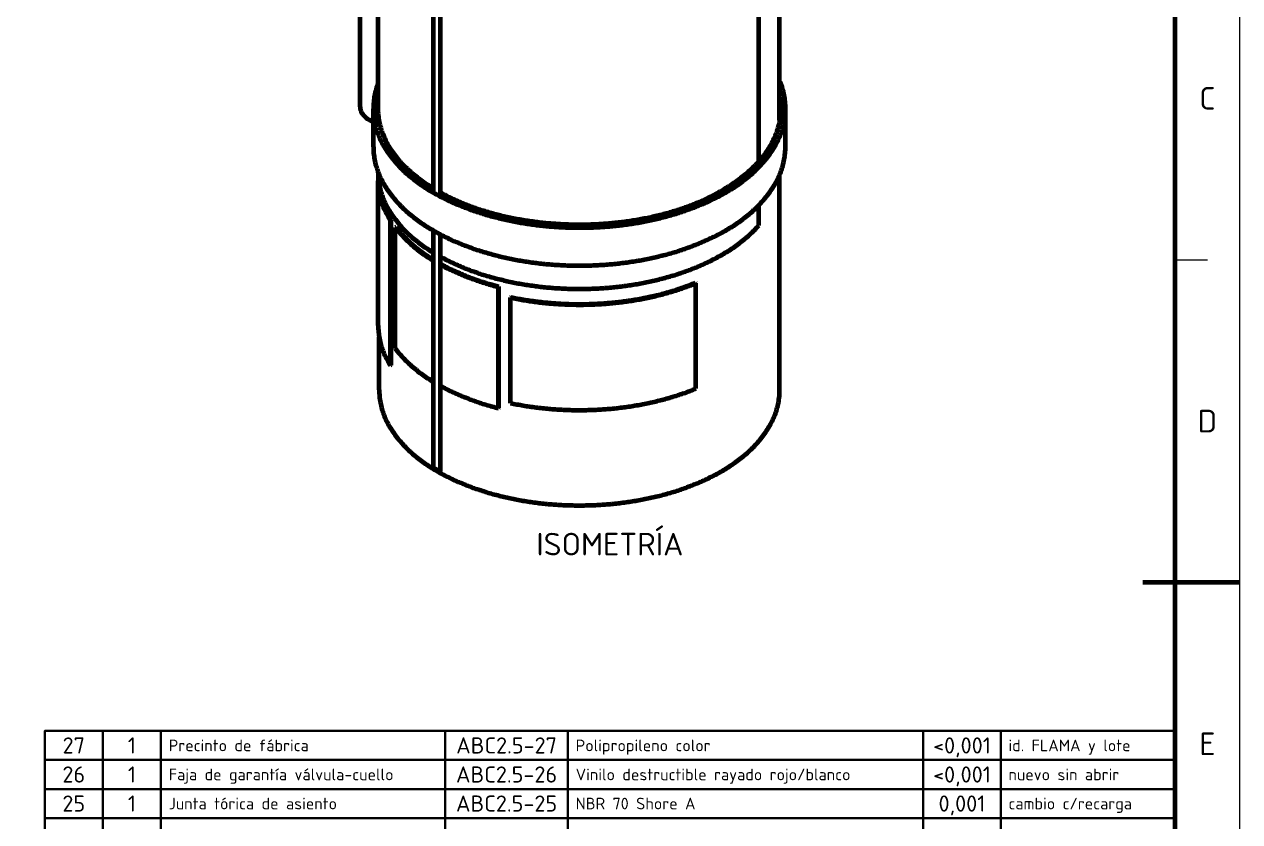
# Model space of a CAD drawing. Header units: millimetres. Extents: x 0 to 2382, y 0 to 420.
# Drawn here: x 405.8 to 594, y 172.9 to 296.5 of the extents above; entities that cross this region are included whole.
import ezdxf
from ezdxf.enums import TextEntityAlignment as Align

# ---------------------------------------------------------------- set-up
doc = ezdxf.new("R2010")
doc.units = ezdxf.units.MM
for name, color, linetype, lineweight in [('01-VISIBLE', 7, 'CONTINUOUS', 70), ('06-TEXTO', 7, 'CONTINUOUS', 25), ('07-RECUADRO', 7, 'CONTINUOUS', 70), ('08-FINA', 5, 'CONTINUOUS', 18), ('10-ROTULO', 7, 'CONTINUOUS', 35), ('11-TEXTO-ROTULO', 7, 'CONTINUOUS', 25)]:
    doc.layers.add(name, color=color, linetype=linetype, lineweight=lineweight)
doc.styles.add('ISO3098', font='isocpeur.ttf')

msp = doc.modelspace()

# ---------------------------------------------------------------- linework, layer by layer
at = {"layer": '01-VISIBLE'}
for p, q in [((522.78, 281.624), (522.78, 343.514)), ((460.63, 283.386), (460.63, 335.363)), ((469.197, 270.379), (469.197, 331.662)), ((470.258, 269.792), (470.258, 331.049)), ((519.535, 275.222), (519.535, 327.198)), ((457.814, 283.682), (457.814, 308.218)), ((459.88, 277.508), (459.88, 283.386)), ((523.68, 277.508), (523.68, 283.386)), ((460.63, 273.464), (460.63, 273.537)), ((522.78, 239.836), (522.78, 273.164)), ((460.63, 249.786), (460.63, 272.239)), ((519.535, 265.299), (519.535, 268.429)), ((462.659, 266.104), (462.518, 266.074)), ((462.518, 243.62), (462.518, 266.074)), ((462.659, 243.65), (462.659, 266.104)), ((463.405, 265.032), (463.267, 264.998)), ((463.267, 246.218), (463.267, 264.998)), ((469.197, 227.819), (469.197, 264.5)), ((470.258, 227.206), (470.258, 263.914)), ((509.738, 256.425), (509.824, 256.355)), ((509.824, 240.025), (509.824, 256.355)), ((479.298, 255.857), (479.237, 255.777)), ((479.237, 236.998), (479.237, 255.777)), ((479.298, 237.077), (479.298, 255.857)), ((481.153, 254.201), (481.102, 254.12)), ((481.102, 237.79), (481.102, 254.12)), ((460.78, 239.836), (460.78, 248.023)), ((462.659, 243.65), (462.518, 243.62)), ((479.298, 237.077), (479.237, 236.998)), ((469.197, 227.819), (470.258, 227.206))]:
    msp.add_line(p, q, dxfattribs=at)
for points in [[(460.63, 287.357), (460.542, 287.118), (460.459, 286.878), (460.381, 286.637), (460.308, 286.393), (460.241, 286.149), (460.179, 285.902), (460.123, 285.655), (460.073, 285.406), (460.028, 285.156), (459.989, 284.905), (459.956, 284.653), (459.929, 284.401), (459.908, 284.148), (459.892, 283.894), (459.883, 283.64), (459.88, 283.386)], [(523.68, 283.386), (523.677, 283.649), (523.667, 283.912), (523.651, 284.174), (523.629, 284.435), (523.599, 284.697), (523.564, 284.957), (523.522, 285.216), (523.475, 285.474), (523.421, 285.732), (523.361, 285.987), (523.295, 286.242), (523.223, 286.494), (523.145, 286.745), (523.062, 286.994), (522.974, 287.242), (522.88, 287.487), (522.78, 287.73)], [(522.78, 285.149), (522.82, 284.899), (522.854, 284.648), (522.881, 284.397), (522.903, 284.145), (522.918, 283.892), (522.927, 283.639), (522.93, 283.386)], [(457.814, 283.682), (457.833, 283.43), (457.89, 283.183), (457.98, 282.946), (458.1, 282.723), (458.244, 282.514), (458.408, 282.321), (458.589, 282.143), (458.783, 281.979), (458.987, 281.83), (459.201, 281.693), (459.422, 281.568), (459.648, 281.455), (459.88, 281.352)], [(459.88, 283.386), (459.883, 283.136), (459.892, 282.885), (459.907, 282.635), (459.927, 282.385), (459.954, 282.136), (459.986, 281.887), (460.024, 281.639), (460.068, 281.392), (460.117, 281.147), (460.172, 280.902), (460.232, 280.659), (460.298, 280.417), (460.369, 280.176), (460.445, 279.937), (460.526, 279.7), (460.612, 279.465), (460.703, 279.231), (460.799, 278.999), (460.899, 278.77), (461.004, 278.542), (461.113, 278.316), (461.226, 278.093), (461.344, 277.871), (461.466, 277.652), (461.592, 277.435), (461.721, 277.221), (461.854, 277.008), (461.991, 276.798), (462.131, 276.59), (462.275, 276.385), (462.422, 276.182), (462.572, 275.981), (462.726, 275.783), (462.882, 275.587), (463.041, 275.393), (463.203, 275.202), (463.368, 275.013), (463.535, 274.826), (463.705, 274.642), (463.878, 274.46), (464.052, 274.28), (464.229, 274.103), (464.409, 273.928), (464.59, 273.755), (464.774, 273.584), (464.96, 273.415), (465.147, 273.249), (465.337, 273.085), (465.528, 272.923), (465.721, 272.763), (465.916, 272.606), (466.113, 272.45), (466.311, 272.297), (466.511, 272.145), (466.712, 271.996), (466.915, 271.849), (467.12, 271.704), (467.325, 271.56), (467.532, 271.419), (467.741, 271.28), (467.951, 271.142), (468.161, 271.007), (468.374, 270.873), (468.587, 270.741), (468.801, 270.612), (469.017, 270.484), (469.234, 270.357), (469.451, 270.233), (469.67, 270.111), (469.89, 269.99), (470.11, 269.871), (470.332, 269.753), (470.554, 269.638), (470.778, 269.524), (471.002, 269.412), (471.227, 269.301), (471.453, 269.192), (471.679, 269.085), (471.907, 268.98), (472.135, 268.876), (472.364, 268.773), (472.593, 268.673), (472.824, 268.574), (473.055, 268.476), (473.286, 268.38), (473.518, 268.285), (473.751, 268.192), (473.985, 268.101), (474.219, 268.011), (474.453, 267.923), (474.688, 267.836), (474.924, 267.75), (475.16, 267.666), (475.397, 267.583), (475.634, 267.502), (475.872, 267.423), (476.11, 267.344), (476.348, 267.267), (476.588, 267.192), (476.827, 267.118), (477.067, 267.045), (477.307, 266.974), (477.548, 266.904), (477.789, 266.835), (478.031, 266.768), (478.272, 266.702), (478.515, 266.637), (478.757, 266.574), (479, 266.512), (479.243, 266.451), (479.487, 266.391), (479.731, 266.333), (479.975, 266.276), (480.219, 266.221), (480.464, 266.167), (480.709, 266.114), (480.955, 266.062), (481.2, 266.011), (481.446, 265.962), (481.692, 265.914), (481.938, 265.867), (482.185, 265.822), (482.432, 265.778), (482.679, 265.734), (482.926, 265.693), (483.173, 265.652), (483.421, 265.613), (483.668, 265.574), (483.916, 265.537), (484.165, 265.501), (484.413, 265.467), (484.661, 265.433), (484.91, 265.401), (485.159, 265.37), (485.408, 265.34), (485.657, 265.311), (485.906, 265.284), (486.155, 265.257), (486.405, 265.232), (486.654, 265.208), (486.904, 265.185), (487.154, 265.164), (487.403, 265.143), (487.653, 265.124), (487.903, 265.105), (488.154, 265.088), (488.404, 265.072), (488.654, 265.058), (488.904, 265.044), (489.155, 265.031), (489.405, 265.02), (489.656, 265.01), (489.906, 265.001), (490.157, 264.993), (490.407, 264.986), (490.658, 264.98), (490.909, 264.976), (491.159, 264.972), (491.41, 264.97), (491.661, 264.969), (491.911, 264.969), (492.162, 264.97), (492.413, 264.972), (492.663, 264.976), (492.914, 264.981), (493.165, 264.986), (493.415, 264.993), (493.666, 265.001), (493.916, 265.01), (494.167, 265.02), (494.417, 265.032), (494.668, 265.044), (494.918, 265.058), (495.168, 265.073), (495.419, 265.089), (495.669, 265.106), (495.919, 265.125), (496.169, 265.144), (496.419, 265.165), (496.668, 265.186), (496.918, 265.209), (497.167, 265.233), (497.417, 265.259), (497.666, 265.285), (497.915, 265.313), (498.164, 265.341), (498.413, 265.371), (498.662, 265.403), (498.911, 265.435), (499.159, 265.468), (499.407, 265.503), (499.656, 265.539), (499.904, 265.576), (500.151, 265.614), (500.399, 265.654), (500.646, 265.694), (500.893, 265.736), (501.14, 265.78), (501.387, 265.824), (501.634, 265.869), (501.88, 265.916), (502.126, 265.964), (502.372, 266.014), (502.617, 266.064), (502.863, 266.116), (503.108, 266.169), (503.352, 266.223), (503.597, 266.279), (503.841, 266.336), (504.085, 266.394), (504.328, 266.454), (504.572, 266.514), (504.815, 266.576), (505.057, 266.64), (505.299, 266.705), (505.541, 266.771), (505.783, 266.838), (506.024, 266.907), (506.264, 266.977), (506.505, 267.048), (506.745, 267.121), (506.984, 267.195), (507.223, 267.271), (507.462, 267.348), (507.7, 267.426), (507.937, 267.506), (508.175, 267.587), (508.411, 267.67), (508.647, 267.754), (508.883, 267.84), (509.118, 267.927), (509.353, 268.015), (509.587, 268.105), (509.82, 268.197), (510.053, 268.29), (510.285, 268.384), (510.517, 268.48), (510.748, 268.578), (510.978, 268.677), (511.207, 268.778), (511.436, 268.881), (511.664, 268.985), (511.892, 269.09), (512.118, 269.197), (512.344, 269.306), (512.569, 269.417), (512.793, 269.529), (513.017, 269.643), (513.239, 269.759), (513.461, 269.876), (513.681, 269.995), (513.901, 270.116), (514.119, 270.239), (514.337, 270.363)], [(469.197, 270.999), (468.981, 271.132), (468.766, 271.267), (468.552, 271.404), (468.339, 271.543), (468.128, 271.683), (467.918, 271.826), (467.709, 271.971), (467.502, 272.118), (467.297, 272.268), (467.093, 272.419), (466.891, 272.572), (466.69, 272.728), (466.491, 272.886), (466.294, 273.046), (466.099, 273.208), (465.905, 273.373), (465.714, 273.54), (465.525, 273.709), (465.337, 273.88), (465.152, 274.054), (464.969, 274.23), (464.789, 274.409), (464.611, 274.59), (464.435, 274.773), (464.262, 274.959), (464.091, 275.147), (463.924, 275.338), (463.759, 275.531), (463.597, 275.727), (463.438, 275.925), (463.282, 276.125), (463.13, 276.328), (462.98, 276.534), (462.835, 276.741), (462.692, 276.952), (462.554, 277.165), (462.419, 277.38), (462.288, 277.597), (462.161, 277.817), (462.039, 278.04), (461.92, 278.264), (461.806, 278.491), (461.697, 278.72), (461.592, 278.952), (461.492, 279.185), (461.397, 279.421), (461.307, 279.658), (461.222, 279.897), (461.142, 280.138), (461.068, 280.381), (460.999, 280.626), (460.936, 280.872), (460.879, 281.119), (460.827, 281.368), (460.781, 281.617), (460.741, 281.868), (460.708, 282.12), (460.68, 282.372), (460.658, 282.625), (460.643, 282.879), (460.633, 283.132), (460.63, 283.386)], [(522.93, 283.386), (522.927, 283.134), (522.918, 282.882), (522.903, 282.631), (522.881, 282.379), (522.854, 282.129), (522.821, 281.879), (522.781, 281.63), (522.736, 281.381), (522.685, 281.135), (522.628, 280.889), (522.566, 280.644), (522.498, 280.402), (522.425, 280.16), (522.346, 279.921), (522.263, 279.683), (522.174, 279.447), (522.08, 279.213), (521.981, 278.981), (521.878, 278.751), (521.77, 278.523), (521.657, 278.297), (521.54, 278.074), (521.419, 277.853), (521.294, 277.634), (521.165, 277.417), (521.031, 277.203), (520.895, 276.992), (520.754, 276.782), (520.61, 276.575), (520.462, 276.371), (520.312, 276.169), (520.158, 275.969), (520, 275.772), (519.84, 275.577), (519.677, 275.385), (519.511, 275.195), (519.343, 275.007), (519.172, 274.822), (518.998, 274.639), (518.822, 274.459), (518.643, 274.281), (518.462, 274.105), (518.279, 273.932), (518.093, 273.761), (517.906, 273.592), (517.717, 273.426), (517.525, 273.262), (517.332, 273.1), (517.137, 272.94), (516.94, 272.783), (516.741, 272.627), (516.541, 272.474), (516.339, 272.323), (516.136, 272.174), (515.931, 272.027), (515.724, 271.882), (515.516, 271.74), (515.307, 271.599), (515.096, 271.46), (514.884, 271.324), (514.671, 271.189), (514.457, 271.056), (514.241, 270.925), (514.025, 270.796), (513.807, 270.669)], [(514.337, 270.363), (514.553, 270.489), (514.769, 270.617), (514.983, 270.747), (515.196, 270.879), (515.408, 271.013), (515.619, 271.148), (515.828, 271.285), (516.037, 271.425), (516.243, 271.566), (516.449, 271.709), (516.653, 271.854), (516.856, 272.002), (517.057, 272.151), (517.257, 272.302), (517.455, 272.456), (517.651, 272.611), (517.846, 272.769), (518.039, 272.929), (518.23, 273.09), (518.42, 273.254), (518.607, 273.421), (518.792, 273.589), (518.976, 273.76), (519.157, 273.933), (519.336, 274.108), (519.513, 274.285), (519.688, 274.465), (519.86, 274.647), (520.03, 274.831), (520.197, 275.018), (520.361, 275.207), (520.523, 275.398), (520.682, 275.591), (520.838, 275.787), (520.992, 275.986), (521.142, 276.186), (521.288, 276.389), (521.432, 276.595), (521.572, 276.802), (521.709, 277.012), (521.842, 277.224), (521.971, 277.439), (522.097, 277.656), (522.218, 277.875), (522.336, 278.096), (522.449, 278.319), (522.558, 278.545), (522.663, 278.773), (522.763, 279.002), (522.859, 279.234), (522.95, 279.467), (523.036, 279.703), (523.117, 279.94), (523.193, 280.178), (523.263, 280.419), (523.329, 280.66), (523.389, 280.904), (523.444, 281.148), (523.493, 281.394), (523.537, 281.64), (523.575, 281.888), (523.607, 282.137), (523.633, 282.386), (523.654, 282.635), (523.669, 282.885), (523.677, 283.136), (523.68, 283.386)], [(459.88, 277.508), (459.883, 277.257), (459.892, 277.006), (459.907, 276.756), (459.927, 276.506), (459.954, 276.257), (459.986, 276.008), (460.024, 275.761), (460.068, 275.514), (460.117, 275.268), (460.172, 275.023), (460.232, 274.78), (460.298, 274.538), (460.369, 274.297), (460.445, 274.059), (460.526, 273.821), (460.612, 273.586), (460.703, 273.352), (460.799, 273.121), (460.899, 272.891), (461.004, 272.663), (461.113, 272.437), (461.226, 272.214), (461.344, 271.993), (461.466, 271.773), (461.592, 271.556), (461.721, 271.342), (461.854, 271.129), (461.991, 270.919), (462.131, 270.712), (462.275, 270.506), (462.422, 270.303), (462.572, 270.102), (462.726, 269.904), (462.882, 269.708), (463.041, 269.514), (463.203, 269.323), (463.368, 269.134), (463.535, 268.947), (463.705, 268.763), (463.878, 268.581), (464.052, 268.401), (464.229, 268.224), (464.409, 268.049), (464.59, 267.876), (464.774, 267.705), (464.96, 267.537), (465.147, 267.37), (465.337, 267.206), (465.528, 267.044), (465.721, 266.885), (465.916, 266.727), (466.113, 266.571), (466.311, 266.418), (466.511, 266.267), (466.712, 266.117), (466.915, 265.97), (467.12, 265.825), (467.325, 265.682), (467.532, 265.54), (467.741, 265.401), (467.951, 265.263), (468.161, 265.128), (468.374, 264.994), (468.587, 264.863), (468.801, 264.733), (469.017, 264.605), (469.234, 264.479), (469.451, 264.354), (469.67, 264.232), (469.89, 264.111), (470.11, 263.992), (470.332, 263.875), (470.554, 263.759), (470.778, 263.645), (471.002, 263.533), (471.227, 263.422), (471.453, 263.314), (471.679, 263.206), (471.907, 263.101), (472.135, 262.997), (472.364, 262.895), (472.593, 262.794), (472.824, 262.695), (473.055, 262.597), (473.286, 262.501), (473.518, 262.407), (473.751, 262.314), (473.985, 262.222), (474.219, 262.132), (474.453, 262.044), (474.688, 261.957), (474.924, 261.871), (475.16, 261.787), (475.397, 261.705), (475.634, 261.624), (475.872, 261.544), (476.11, 261.465), (476.348, 261.389), (476.588, 261.313), (476.827, 261.239), (477.067, 261.166), (477.307, 261.095), (477.548, 261.025), (477.789, 260.956), (478.031, 260.889), (478.272, 260.823), (478.515, 260.758), (478.757, 260.695), (479, 260.633), (479.243, 260.572), (479.487, 260.513), (479.731, 260.455), (479.975, 260.398), (480.219, 260.342), (480.464, 260.288), (480.709, 260.235), (480.955, 260.183), (481.2, 260.133), (481.446, 260.083), (481.692, 260.035), (481.938, 259.989), (482.185, 259.943), (482.432, 259.899), (482.679, 259.856), (482.926, 259.814), (483.173, 259.773), (483.421, 259.734), (483.668, 259.696), (483.916, 259.658), (484.165, 259.623), (484.413, 259.588), (484.661, 259.555), (484.91, 259.522), (485.159, 259.491), (485.408, 259.461), (485.657, 259.433), (485.906, 259.405), (486.155, 259.379), (486.405, 259.353), (486.654, 259.329), (486.904, 259.307), (487.154, 259.285), (487.403, 259.264), (487.653, 259.245), (487.903, 259.227), (488.154, 259.21), (488.404, 259.194), (488.654, 259.179), (488.904, 259.165), (489.155, 259.153), (489.405, 259.141), (489.656, 259.131), (489.906, 259.122), (490.157, 259.114), (490.407, 259.107), (490.658, 259.101), (490.909, 259.097), (491.159, 259.094), (491.41, 259.091), (491.661, 259.09), (491.911, 259.09), (492.162, 259.091), (492.413, 259.094), (492.663, 259.097), (492.914, 259.102), (493.165, 259.107), (493.415, 259.114), (493.666, 259.122), (493.916, 259.131), (494.167, 259.142), (494.417, 259.153), (494.668, 259.166), (494.918, 259.179), (495.168, 259.194), (495.419, 259.21), (495.669, 259.227), (495.919, 259.246), (496.169, 259.265), (496.419, 259.286), (496.668, 259.308), (496.918, 259.331), (497.167, 259.355), (497.417, 259.38), (497.666, 259.406), (497.915, 259.434), (498.164, 259.463), (498.413, 259.493), (498.662, 259.524), (498.911, 259.556), (499.159, 259.59), (499.407, 259.624), (499.656, 259.66), (499.904, 259.697), (500.151, 259.736), (500.399, 259.775), (500.646, 259.816), (500.893, 259.858), (501.14, 259.901), (501.387, 259.945), (501.634, 259.991), (501.88, 260.038), (502.126, 260.086), (502.372, 260.135), (502.617, 260.185), (502.863, 260.237), (503.108, 260.29), (503.352, 260.345), (503.597, 260.4), (503.841, 260.457), (504.085, 260.515), (504.328, 260.575), (504.572, 260.636), (504.815, 260.698), (505.057, 260.761), (505.299, 260.826), (505.541, 260.892), (505.783, 260.959), (506.024, 261.028), (506.264, 261.098), (506.505, 261.169), (506.745, 261.242), (506.984, 261.316), (507.223, 261.392), (507.462, 261.469), (507.7, 261.547), (507.937, 261.627), (508.175, 261.708), (508.411, 261.791), (508.647, 261.875), (508.883, 261.961), (509.118, 262.048), (509.353, 262.136), (509.587, 262.226), (509.82, 262.318), (510.053, 262.411), (510.285, 262.506), (510.517, 262.602), (510.748, 262.699), (510.978, 262.799), (511.207, 262.899), (511.436, 263.002), (511.664, 263.106), (511.892, 263.211), (512.118, 263.319), (512.344, 263.428), (512.569, 263.538), (512.793, 263.65), (513.017, 263.764), (513.239, 263.88), (513.461, 263.997), (513.681, 264.116), (513.901, 264.237), (514.119, 264.36), (514.337, 264.484)], [(514.337, 264.484), (514.553, 264.611), (514.769, 264.739), (514.983, 264.868), (515.196, 265), (515.408, 265.134), (515.619, 265.269), (515.828, 265.407), (516.037, 265.546), (516.243, 265.687), (516.449, 265.83), (516.653, 265.976), (516.856, 266.123), (517.057, 266.272), (517.257, 266.424), (517.455, 266.577), (517.651, 266.732), (517.846, 266.89), (518.039, 267.05), (518.23, 267.212), (518.42, 267.376), (518.607, 267.542), (518.792, 267.71), (518.976, 267.881), (519.157, 268.054), (519.336, 268.229), (519.513, 268.406), (519.688, 268.586), (519.86, 268.768), (520.03, 268.952), (520.197, 269.139), (520.361, 269.328), (520.523, 269.519), (520.682, 269.713), (520.838, 269.909), (520.992, 270.107), (521.142, 270.307), (521.288, 270.51), (521.432, 270.716), (521.572, 270.923), (521.709, 271.133), (521.842, 271.346), (521.971, 271.56), (522.097, 271.777), (522.218, 271.996), (522.336, 272.217), (522.449, 272.441), (522.558, 272.666), (522.663, 272.894), (522.763, 273.123), (522.859, 273.355), (522.95, 273.588), (523.036, 273.824), (523.117, 274.061), (523.193, 274.3), (523.263, 274.54), (523.329, 274.782), (523.389, 275.025), (523.444, 275.269), (523.493, 275.515), (523.537, 275.762), (523.575, 276.009), (523.607, 276.258), (523.633, 276.507), (523.654, 276.757), (523.669, 277.007), (523.677, 277.257), (523.68, 277.508)], [(460.63, 273.464), (460.633, 273.21), (460.643, 272.956), (460.658, 272.703), (460.68, 272.45), (460.708, 272.198), (460.741, 271.946), (460.781, 271.695), (460.827, 271.445), (460.879, 271.197), (460.936, 270.949), (460.999, 270.703), (461.068, 270.459), (461.142, 270.216), (461.222, 269.975), (461.307, 269.736), (461.397, 269.498), (461.492, 269.263), (461.592, 269.029), (461.697, 268.798), (461.806, 268.569), (461.92, 268.342), (462.039, 268.117), (462.161, 267.895), (462.288, 267.675), (462.419, 267.458), (462.554, 267.242), (462.692, 267.03), (462.835, 266.819), (462.98, 266.611), (463.13, 266.406), (463.282, 266.203), (463.438, 266.002), (463.597, 265.804), (463.759, 265.609), (463.924, 265.416), (464.091, 265.225), (464.262, 265.037), (464.435, 264.851), (464.611, 264.668), (464.789, 264.487), (464.969, 264.308), (465.152, 264.132), (465.337, 263.958), (465.525, 263.787), (465.714, 263.617), (465.905, 263.451), (466.099, 263.286), (466.294, 263.124), (466.491, 262.964), (466.69, 262.806), (466.891, 262.65), (467.093, 262.497), (467.297, 262.345), (467.502, 262.196), (467.709, 262.049), (467.918, 261.904), (468.128, 261.761), (468.339, 261.62), (468.552, 261.481), (468.766, 261.345), (468.981, 261.21), (469.197, 261.077)], [(460.648, 272.852), (460.643, 272.75), (460.638, 272.648), (460.635, 272.546), (460.632, 272.444), (460.631, 272.341), (460.63, 272.239)], [(460.63, 272.239), (460.633, 271.988), (460.642, 271.737), (460.658, 271.486), (460.679, 271.235), (460.706, 270.986), (460.739, 270.736), (460.778, 270.488), (460.823, 270.241), (460.874, 269.995), (460.93, 269.75), (460.992, 269.506), (461.06, 269.264), (461.132, 269.023), (461.211, 268.784), (461.294, 268.547), (461.382, 268.312), (461.475, 268.078), (461.574, 267.847), (461.676, 267.618), (461.784, 267.39), (461.896, 267.165), (462.012, 266.943), (462.132, 266.722), (462.257, 266.504), (462.386, 266.288), (462.518, 266.074)], [(460.801, 271.583), (460.82, 271.33), (460.846, 271.077), (460.877, 270.824), (460.915, 270.573), (460.959, 270.322), (461.008, 270.073), (461.064, 269.825), (461.125, 269.578), (461.192, 269.333), (461.264, 269.089), (461.342, 268.847), (461.425, 268.607), (461.514, 268.369), (461.607, 268.132), (461.706, 267.898), (461.809, 267.666), (461.918, 267.436), (462.03, 267.208), (462.148, 266.982), (462.269, 266.759), (462.395, 266.538), (462.525, 266.32), (462.659, 266.104)], [(513.807, 270.669), (513.589, 270.545), (513.37, 270.422), (513.149, 270.301), (512.928, 270.182), (512.706, 270.064), (512.483, 269.949), (512.259, 269.835), (512.035, 269.723), (511.809, 269.612), (511.583, 269.504), (511.355, 269.397), (511.127, 269.291), (510.899, 269.188), (510.669, 269.086), (510.439, 268.985), (510.208, 268.886), (509.976, 268.789), (509.744, 268.694), (509.511, 268.6), (509.278, 268.507), (509.043, 268.416), (508.809, 268.327), (508.573, 268.239), (508.337, 268.153), (508.101, 268.068), (507.864, 267.985), (507.627, 267.903), (507.389, 267.822), (507.15, 267.744), (506.911, 267.666), (506.672, 267.59), (506.432, 267.515), (506.192, 267.442), (505.951, 267.371), (505.71, 267.3), (505.468, 267.231), (505.226, 267.164), (504.984, 267.097), (504.741, 267.033), (504.498, 266.969), (504.255, 266.907), (504.011, 266.846), (503.767, 266.787), (503.523, 266.729), (503.278, 266.672), (503.033, 266.616), (502.788, 266.562), (502.543, 266.509), (502.297, 266.458), (502.051, 266.407), (501.804, 266.358), (501.558, 266.311), (501.311, 266.264), (501.064, 266.219), (500.816, 266.175), (500.569, 266.133), (500.321, 266.091), (500.073, 266.051), (499.825, 266.012), (499.577, 265.974), (499.328, 265.938), (499.08, 265.903), (498.831, 265.869), (498.582, 265.836), (498.332, 265.804), (498.083, 265.774), (497.834, 265.745), (497.584, 265.717), (497.334, 265.69), (497.084, 265.665), (496.834, 265.64), (496.584, 265.617), (496.334, 265.595), (496.084, 265.574), (495.833, 265.555), (495.583, 265.536), (495.332, 265.519), (495.082, 265.503), (494.831, 265.488), (494.58, 265.475), (494.329, 265.462), (494.078, 265.451), (493.827, 265.441), (493.576, 265.432), (493.325, 265.424), (493.074, 265.417), (492.823, 265.412), (492.572, 265.408), (492.321, 265.405), (492.07, 265.403), (491.818, 265.402), (491.567, 265.402), (491.316, 265.404), (491.065, 265.407), (490.814, 265.411), (490.563, 265.416), (490.312, 265.422), (490.06, 265.429), (489.809, 265.438), (489.558, 265.448), (489.308, 265.459), (489.057, 265.471), (488.806, 265.484), (488.555, 265.499), (488.304, 265.514), (488.054, 265.531), (487.803, 265.549), (487.553, 265.568), (487.302, 265.589), (487.052, 265.61), (486.802, 265.633), (486.552, 265.657), (486.302, 265.682), (486.052, 265.709), (485.803, 265.736), (485.553, 265.765), (485.304, 265.795), (485.055, 265.826), (484.805, 265.859), (484.557, 265.892), (484.308, 265.927), (484.059, 265.963), (483.811, 266), (483.563, 266.039), (483.315, 266.079), (483.067, 266.12), (482.819, 266.162), (482.572, 266.206), (482.325, 266.25), (482.078, 266.297), (481.831, 266.344), (481.585, 266.392), (481.339, 266.442), (481.093, 266.494), (480.847, 266.546), (480.602, 266.6), (480.357, 266.655), (480.112, 266.711), (479.867, 266.769), (479.623, 266.828), (479.379, 266.888), (479.136, 266.95), (478.893, 267.013), (478.65, 267.078), (478.408, 267.143), (478.166, 267.211), (477.924, 267.279), (477.683, 267.349), (477.442, 267.42), (477.201, 267.493), (476.962, 267.567), (476.722, 267.643), (476.483, 267.72), (476.244, 267.798), (476.006, 267.878), (475.769, 267.96), (475.531, 268.043), (475.295, 268.127), (475.059, 268.213), (474.823, 268.3), (474.588, 268.389), (474.354, 268.479), (474.12, 268.571), (473.887, 268.665), (473.655, 268.76), (473.423, 268.857), (473.192, 268.955), (472.961, 269.055), (472.732, 269.156), (472.503, 269.26), (472.274, 269.364), (472.047, 269.471), (471.82, 269.579), (471.594, 269.689), (471.369, 269.801), (471.145, 269.914), (470.922, 270.029), (470.7, 270.146), (470.478, 270.265), (470.258, 270.385)], [(463.267, 264.998), (463.423, 264.796), (463.582, 264.597), (463.745, 264.401), (463.91, 264.207), (464.078, 264.016), (464.249, 263.827), (464.422, 263.64), (464.598, 263.456), (464.777, 263.274), (464.957, 263.095), (465.141, 262.918), (465.326, 262.744), (465.514, 262.571), (465.704, 262.402), (465.896, 262.234), (466.09, 262.069), (466.285, 261.906), (466.483, 261.745), (466.683, 261.587), (466.884, 261.431), (467.087, 261.277), (467.291, 261.125), (467.497, 260.975), (467.705, 260.827), (467.914, 260.682), (468.124, 260.539), (468.336, 260.397), (468.55, 260.258), (468.764, 260.121), (468.98, 259.985), (469.197, 259.852)], [(463.405, 265.032), (463.562, 264.829), (463.724, 264.628), (463.888, 264.429), (464.055, 264.233), (464.225, 264.039), (464.398, 263.848), (464.574, 263.66), (464.752, 263.474), (464.933, 263.291), (465.117, 263.11), (465.303, 262.931), (465.491, 262.755), (465.681, 262.581), (465.874, 262.41), (466.068, 262.241), (466.265, 262.075), (466.463, 261.91), (466.664, 261.749), (466.866, 261.589), (467.07, 261.432), (467.276, 261.277), (467.484, 261.124), (467.693, 260.973), (467.903, 260.825), (468.115, 260.678), (468.329, 260.534), (468.544, 260.392), (468.76, 260.252), (468.978, 260.114), (469.197, 259.978)], [(470.258, 260.463), (470.477, 260.343), (470.698, 260.224), (470.92, 260.108), (471.142, 259.993), (471.365, 259.88), (471.59, 259.769), (471.815, 259.66), (472.04, 259.552), (472.267, 259.446), (472.494, 259.341), (472.723, 259.238), (472.952, 259.137), (473.181, 259.037), (473.411, 258.939), (473.642, 258.843), (473.874, 258.748), (474.106, 258.655), (474.339, 258.563), (474.573, 258.473), (474.807, 258.384), (475.041, 258.297), (475.276, 258.211), (475.512, 258.127), (475.748, 258.044), (475.985, 257.963), (476.222, 257.883), (476.46, 257.805), (476.698, 257.728), (476.937, 257.653), (477.176, 257.579), (477.416, 257.506), (477.655, 257.435), (477.896, 257.365), (478.137, 257.296), (478.378, 257.229), (478.619, 257.164), (478.861, 257.099), (479.103, 257.036), (479.346, 256.975), (479.589, 256.914), (479.832, 256.855), (480.076, 256.798), (480.319, 256.741), (480.564, 256.686), (480.808, 256.632), (481.053, 256.58), (481.298, 256.529), (481.543, 256.479), (481.788, 256.43), (482.034, 256.383), (482.28, 256.336), (482.526, 256.292), (482.773, 256.248), (483.02, 256.206), (483.266, 256.164), (483.514, 256.124), (483.761, 256.086), (484.008, 256.048), (484.256, 256.012), (484.504, 255.977), (484.752, 255.943), (485, 255.911), (485.248, 255.879), (485.497, 255.849), (485.745, 255.82), (485.994, 255.793), (486.243, 255.766), (486.492, 255.741), (486.741, 255.716), (486.99, 255.693), (487.24, 255.672), (487.489, 255.651), (487.739, 255.632), (487.988, 255.613), (488.238, 255.596), (488.488, 255.58), (488.738, 255.566), (488.987, 255.552), (489.237, 255.54), (489.487, 255.528), (489.738, 255.518), (489.988, 255.509), (490.238, 255.502), (490.488, 255.495), (490.738, 255.49), (490.989, 255.485), (491.239, 255.482), (491.489, 255.48), (491.739, 255.48), (491.99, 255.48), (492.24, 255.482), (492.49, 255.484), (492.74, 255.488), (492.991, 255.493), (493.241, 255.499), (493.491, 255.507), (493.741, 255.515), (493.991, 255.525), (494.241, 255.536), (494.491, 255.548), (494.741, 255.561), (494.991, 255.575), (495.241, 255.591), (495.491, 255.608), (495.74, 255.626), (495.99, 255.645), (496.239, 255.665), (496.489, 255.686), (496.738, 255.709), (496.987, 255.733), (497.236, 255.758), (497.485, 255.784), (497.734, 255.811), (497.983, 255.84), (498.231, 255.869), (498.479, 255.9), (498.728, 255.933), (498.976, 255.966), (499.224, 256.001), (499.471, 256.036), (499.719, 256.073), (499.966, 256.112), (500.213, 256.151), (500.46, 256.192), (500.707, 256.234), (500.954, 256.277), (501.2, 256.322), (501.446, 256.367), (501.692, 256.414), (501.937, 256.463), (502.183, 256.512), (502.428, 256.563), (502.673, 256.615), (502.917, 256.668), (503.161, 256.723), (503.405, 256.779), (503.649, 256.836), (503.892, 256.895), (504.135, 256.955), (504.378, 257.016), (504.62, 257.079), (504.862, 257.142), (505.104, 257.208), (505.345, 257.274), (505.586, 257.342), (505.827, 257.412), (506.067, 257.483), (506.306, 257.555), (506.545, 257.628), (506.784, 257.703), (507.023, 257.78), (507.26, 257.858), (507.498, 257.937), (507.735, 258.018), (507.971, 258.1), (508.207, 258.184), (508.442, 258.269), (508.677, 258.355), (508.911, 258.444), (509.145, 258.533), (509.378, 258.624), (509.611, 258.717), (509.842, 258.812), (510.074, 258.908), (510.304, 259.005), (510.534, 259.104), (510.763, 259.205), (510.992, 259.307), (511.219, 259.411), (511.446, 259.517), (511.672, 259.624), (511.898, 259.733), (512.122, 259.844), (512.346, 259.956), (512.568, 260.07), (512.79, 260.186), (513.011, 260.304), (513.231, 260.423), (513.45, 260.544), (513.668, 260.668), (513.885, 260.792), (514.101, 260.919), (514.315, 261.048), (514.529, 261.178), (514.741, 261.311), (514.953, 261.445), (515.163, 261.581), (515.371, 261.72), (515.578, 261.86), (515.784, 262.002), (515.989, 262.146), (516.192, 262.293), (516.393, 262.441), (516.593, 262.592), (516.792, 262.744), (516.989, 262.899), (517.184, 263.056), (517.377, 263.215), (517.568, 263.376), (517.758, 263.54), (517.945, 263.705), (518.131, 263.873), (518.315, 264.043), (518.496, 264.216), (518.675, 264.39), (518.852, 264.568), (519.027, 264.747), (519.199, 264.929), (519.368, 265.113), (519.535, 265.299)], [(470.258, 259.358), (470.482, 259.235), (470.707, 259.113), (470.933, 258.993), (471.16, 258.875), (471.388, 258.759), (471.617, 258.645), (471.846, 258.532), (472.077, 258.422), (472.309, 258.313), (472.541, 258.205), (472.774, 258.1), (473.008, 257.996), (473.242, 257.894), (473.478, 257.794), (473.714, 257.695), (473.95, 257.598), (474.188, 257.503), (474.426, 257.409), (474.664, 257.317), (474.904, 257.226), (475.143, 257.137), (475.384, 257.05), (475.625, 256.964), (475.866, 256.88), (476.109, 256.797), (476.351, 256.716), (476.594, 256.636), (476.838, 256.558), (477.082, 256.481), (477.326, 256.406), (477.571, 256.332), (477.817, 256.26), (478.063, 256.189), (478.309, 256.12), (478.555, 256.052), (478.802, 255.985), (479.05, 255.92), (479.298, 255.857)], [(470.258, 259.238), (470.481, 259.116), (470.704, 258.996), (470.929, 258.878), (471.155, 258.762), (471.382, 258.647), (471.609, 258.535), (471.838, 258.424), (472.067, 258.315), (472.297, 258.207), (472.528, 258.101), (472.759, 257.997), (472.992, 257.895), (473.225, 257.794), (473.458, 257.695), (473.693, 257.597), (473.928, 257.501), (474.164, 257.407), (474.4, 257.314), (474.637, 257.223), (474.875, 257.134), (475.113, 257.046), (475.352, 256.959), (475.591, 256.875), (475.831, 256.791), (476.071, 256.709), (476.312, 256.629), (476.554, 256.55), (476.795, 256.473), (477.038, 256.397), (477.28, 256.322), (477.524, 256.249), (477.767, 256.177), (478.011, 256.107), (478.256, 256.038), (478.5, 255.971), (478.746, 255.905), (478.991, 255.841), (479.237, 255.777)], [(481.102, 254.12), (481.348, 254.069), (481.595, 254.019), (481.842, 253.97), (482.089, 253.923), (482.337, 253.876), (482.585, 253.832), (482.833, 253.788), (483.081, 253.746), (483.33, 253.705), (483.578, 253.665), (483.827, 253.626), (484.076, 253.589), (484.325, 253.553), (484.575, 253.518), (484.824, 253.484), (485.074, 253.452), (485.324, 253.421), (485.574, 253.391), (485.824, 253.362), (486.075, 253.334), (486.325, 253.308), (486.576, 253.283), (486.826, 253.259), (487.077, 253.236), (487.328, 253.215), (487.579, 253.194), (487.83, 253.175), (488.082, 253.157), (488.333, 253.141), (488.584, 253.125), (488.836, 253.111), (489.087, 253.097), (489.339, 253.085), (489.59, 253.075), (489.842, 253.065), (490.094, 253.056), (490.345, 253.049), (490.597, 253.043), (490.849, 253.038), (491.101, 253.034), (491.353, 253.032), (491.605, 253.03), (491.856, 253.03), (492.108, 253.031), (492.36, 253.033), (492.612, 253.037), (492.864, 253.041), (493.115, 253.047), (493.367, 253.053), (493.619, 253.061), (493.871, 253.071), (494.122, 253.081), (494.374, 253.093), (494.625, 253.105), (494.877, 253.119), (495.128, 253.134), (495.38, 253.151), (495.631, 253.168), (495.882, 253.187), (496.133, 253.207), (496.384, 253.228), (496.635, 253.25), (496.886, 253.273), (497.136, 253.298), (497.387, 253.324), (497.637, 253.351), (497.887, 253.379), (498.137, 253.409), (498.387, 253.439), (498.637, 253.471), (498.887, 253.504), (499.136, 253.539), (499.386, 253.574), (499.635, 253.611), (499.884, 253.649), (500.133, 253.689), (500.381, 253.729), (500.629, 253.771), (500.878, 253.814), (501.125, 253.859), (501.373, 253.904), (501.621, 253.951), (501.868, 253.999), (502.115, 254.049), (502.361, 254.099), (502.608, 254.152), (502.854, 254.205), (503.1, 254.26), (503.345, 254.316), (503.591, 254.373), (503.836, 254.431), (504.08, 254.491), (504.324, 254.553), (504.568, 254.615), (504.812, 254.68), (505.055, 254.745), (505.298, 254.812), (505.54, 254.88), (505.782, 254.949), (506.024, 255.02), (506.265, 255.093), (506.506, 255.167), (506.746, 255.242), (506.986, 255.318), (507.226, 255.397), (507.465, 255.476), (507.703, 255.557), (507.941, 255.64), (508.178, 255.724), (508.415, 255.809), (508.652, 255.896), (508.887, 255.985), (509.123, 256.075), (509.357, 256.167), (509.591, 256.26), (509.824, 256.355)], [(481.153, 254.201), (481.398, 254.15), (481.644, 254.101), (481.89, 254.052), (482.136, 254.005), (482.382, 253.959), (482.629, 253.914), (482.876, 253.871), (483.123, 253.829), (483.37, 253.788), (483.618, 253.748), (483.865, 253.71), (484.113, 253.673), (484.361, 253.637), (484.61, 253.602), (484.858, 253.569), (485.107, 253.536), (485.355, 253.505), (485.604, 253.476), (485.853, 253.447), (486.102, 253.419), (486.351, 253.393), (486.601, 253.368), (486.85, 253.344), (487.1, 253.322), (487.35, 253.3), (487.599, 253.28), (487.849, 253.261), (488.099, 253.243), (488.349, 253.227), (488.6, 253.211), (488.85, 253.197), (489.1, 253.184), (489.35, 253.172), (489.601, 253.161), (489.851, 253.151), (490.102, 253.143), (490.352, 253.136), (490.603, 253.13), (490.853, 253.125), (491.104, 253.121), (491.355, 253.118), (491.605, 253.117), (491.856, 253.117), (492.107, 253.118), (492.357, 253.12), (492.608, 253.123), (492.858, 253.128), (493.109, 253.133), (493.36, 253.14), (493.61, 253.148), (493.861, 253.157), (494.111, 253.167), (494.361, 253.179), (494.612, 253.192), (494.862, 253.205), (495.112, 253.22), (495.362, 253.237), (495.612, 253.254), (495.862, 253.273), (496.112, 253.292), (496.362, 253.313), (496.611, 253.335), (496.861, 253.359), (497.11, 253.383), (497.36, 253.409), (497.609, 253.436), (497.858, 253.464), (498.107, 253.493), (498.356, 253.524), (498.604, 253.556), (498.853, 253.589), (499.101, 253.623), (499.349, 253.658), (499.597, 253.695), (499.845, 253.733), (500.092, 253.772), (500.34, 253.812), (500.587, 253.854), (500.834, 253.897), (501.08, 253.941), (501.327, 253.987), (501.573, 254.033), (501.819, 254.081), (502.065, 254.13), (502.31, 254.181), (502.556, 254.233), (502.801, 254.286), (503.045, 254.34), (503.29, 254.396), (503.534, 254.453), (503.777, 254.511), (504.021, 254.571), (504.264, 254.632), (504.507, 254.694), (504.749, 254.758), (504.991, 254.823), (505.233, 254.89), (505.474, 254.958), (505.715, 255.027), (505.955, 255.097), (506.196, 255.169), (506.435, 255.243), (506.674, 255.318), (506.913, 255.394), (507.151, 255.472), (507.389, 255.551), (507.626, 255.632), (507.863, 255.714), (508.099, 255.797), (508.335, 255.883), (508.57, 255.969), (508.805, 256.057), (509.039, 256.147), (509.273, 256.238), (509.505, 256.331), (509.738, 256.425)], [(460.63, 249.786), (460.633, 249.534), (460.642, 249.283), (460.658, 249.032), (460.679, 248.782), (460.706, 248.532), (460.739, 248.283), (460.778, 248.034), (460.823, 247.787), (460.874, 247.541), (460.93, 247.296), (460.992, 247.052), (461.06, 246.81), (461.132, 246.57), (461.211, 246.331), (461.294, 246.094), (461.382, 245.858), (461.475, 245.625), (461.574, 245.393), (461.676, 245.164), (461.784, 244.937), (461.896, 244.712), (462.012, 244.489), (462.132, 244.268), (462.257, 244.05), (462.386, 243.834), (462.518, 243.62)], [(463.267, 246.218), (463.423, 246.017), (463.582, 245.818), (463.745, 245.621), (463.91, 245.428), (464.078, 245.236), (464.249, 245.047), (464.422, 244.861), (464.598, 244.676), (464.777, 244.495), (464.957, 244.316), (465.141, 244.139), (465.326, 243.964), (465.514, 243.792), (465.704, 243.622), (465.896, 243.455), (466.09, 243.289), (466.285, 243.127), (466.483, 242.966), (466.683, 242.807), (466.884, 242.651), (467.087, 242.497), (467.291, 242.345), (467.497, 242.196), (467.705, 242.048), (467.914, 241.903), (468.124, 241.759), (468.336, 241.618), (468.55, 241.479), (468.764, 241.341), (468.98, 241.206), (469.197, 241.073)], [(460.78, 239.836), (460.783, 239.586), (460.792, 239.336), (460.808, 239.086), (460.829, 238.836), (460.856, 238.587), (460.889, 238.339), (460.928, 238.091), (460.973, 237.845), (461.023, 237.599), (461.08, 237.355), (461.142, 237.112), (461.209, 236.871), (461.281, 236.631), (461.359, 236.393), (461.443, 236.157), (461.531, 235.922), (461.624, 235.69), (461.722, 235.459), (461.824, 235.231), (461.932, 235.004), (462.043, 234.78), (462.159, 234.558), (462.279, 234.338), (462.404, 234.12), (462.532, 233.905), (462.664, 233.692), (462.8, 233.482), (462.939, 233.274), (463.082, 233.068), (463.229, 232.865), (463.379, 232.664), (463.531, 232.465), (463.687, 232.269), (463.846, 232.076), (464.008, 231.884), (464.173, 231.696), (464.34, 231.509), (464.51, 231.325), (464.683, 231.143), (464.857, 230.964), (465.035, 230.787), (465.214, 230.612), (465.396, 230.44), (465.58, 230.27), (465.766, 230.102), (465.954, 229.937), (466.144, 229.773), (466.336, 229.612), (466.53, 229.453), (466.725, 229.297), (466.923, 229.142), (467.122, 228.99), (467.322, 228.84), (467.524, 228.691), (467.728, 228.545), (467.933, 228.401), (468.139, 228.259), (468.347, 228.119), (468.556, 227.981), (468.766, 227.845), (468.978, 227.711), (469.191, 227.579), (469.405, 227.449), (469.62, 227.321), (469.836, 227.194), (470.054, 227.07), (470.272, 226.947), (470.492, 226.826), (470.712, 226.707), (470.933, 226.59), (471.156, 226.474), (471.379, 226.361), (471.603, 226.249), (471.828, 226.138), (472.054, 226.03), (472.28, 225.923), (472.508, 225.818), (472.736, 225.714), (472.965, 225.612), (473.194, 225.512), (473.425, 225.413), (473.656, 225.316), (473.887, 225.221), (474.12, 225.127), (474.353, 225.035), (474.586, 224.944), (474.82, 224.855), (475.055, 224.767), (475.29, 224.681), (475.526, 224.596), (475.762, 224.513), (475.999, 224.431), (476.236, 224.351), (476.474, 224.272), (476.712, 224.195), (476.951, 224.119), (477.19, 224.045), (477.43, 223.972), (477.67, 223.9), (477.911, 223.83), (478.152, 223.761), (478.393, 223.694), (478.635, 223.628), (478.877, 223.563), (479.119, 223.499), (479.362, 223.437), (479.605, 223.377), (479.848, 223.318), (480.092, 223.26), (480.336, 223.203), (480.58, 223.148), (480.825, 223.093), (481.07, 223.041), (481.315, 222.989), (481.561, 222.939), (481.806, 222.89), (482.052, 222.843), (482.298, 222.796), (482.545, 222.751), (482.792, 222.708), (483.038, 222.665), (483.286, 222.624), (483.533, 222.584), (483.78, 222.545), (484.028, 222.507), (484.276, 222.471), (484.524, 222.436), (484.772, 222.402), (485.021, 222.369), (485.269, 222.338), (485.518, 222.308), (485.767, 222.279), (486.016, 222.251), (486.265, 222.224), (486.514, 222.199), (486.763, 222.175), (487.013, 222.152), (487.262, 222.13), (487.512, 222.109), (487.762, 222.09), (488.012, 222.071), (488.262, 222.054), (488.512, 222.038), (488.762, 222.024), (489.012, 222.01), (489.262, 221.998), (489.513, 221.987), (489.763, 221.977), (490.013, 221.968), (490.264, 221.96), (490.514, 221.954), (490.765, 221.948), (491.015, 221.944), (491.266, 221.941), (491.516, 221.939), (491.767, 221.939), (492.017, 221.939), (492.268, 221.941), (492.518, 221.944), (492.769, 221.948), (493.019, 221.953), (493.27, 221.959), (493.52, 221.967), (493.77, 221.976), (494.021, 221.985), (494.271, 221.996), (494.521, 222.009), (494.772, 222.022), (495.022, 222.037), (495.272, 222.052), (495.522, 222.069), (495.771, 222.088), (496.021, 222.107), (496.271, 222.127), (496.521, 222.149), (496.77, 222.172), (497.019, 222.196), (497.269, 222.221), (497.518, 222.248), (497.767, 222.275), (498.016, 222.304), (498.264, 222.334), (498.513, 222.366), (498.761, 222.398), (499.01, 222.432), (499.258, 222.467), (499.506, 222.503), (499.753, 222.541), (500.001, 222.579), (500.248, 222.619), (500.495, 222.66), (500.742, 222.703), (500.989, 222.746), (501.235, 222.791), (501.482, 222.838), (501.728, 222.885), (501.973, 222.934), (502.219, 222.984), (502.464, 223.035), (502.709, 223.088), (502.954, 223.142), (503.198, 223.197), (503.442, 223.253), (503.686, 223.311), (503.929, 223.37), (504.172, 223.431), (504.415, 223.493), (504.658, 223.556), (504.9, 223.62), (505.141, 223.686), (505.383, 223.754), (505.624, 223.822), (505.864, 223.892), (506.104, 223.964), (506.344, 224.037), (506.583, 224.111), (506.822, 224.187), (507.061, 224.264), (507.298, 224.342), (507.536, 224.423), (507.773, 224.504), (508.009, 224.587), (508.245, 224.672), (508.48, 224.758), (508.715, 224.845), (508.949, 224.934), (509.183, 225.025), (509.416, 225.117), (509.648, 225.211), (509.88, 225.306), (510.111, 225.403), (510.341, 225.501), (510.571, 225.601), (510.8, 225.703), (511.028, 225.806), (511.255, 225.911), (511.482, 226.018), (511.708, 226.127), (511.933, 226.237), (512.157, 226.348), (512.381, 226.462), (512.603, 226.577), (512.824, 226.694), (513.045, 226.813), (513.265, 226.934), (513.483, 227.056), (513.701, 227.181)], [(470.258, 240.459), (470.481, 240.337), (470.704, 240.217), (470.929, 240.099), (471.155, 239.983), (471.382, 239.868), (471.609, 239.755), (471.838, 239.644), (472.067, 239.535), (472.297, 239.428), (472.528, 239.322), (472.759, 239.218), (472.992, 239.115), (473.225, 239.014), (473.458, 238.915), (473.693, 238.818), (473.928, 238.722), (474.164, 238.628), (474.4, 238.535), (474.637, 238.444), (474.875, 238.354), (475.113, 238.266), (475.352, 238.18), (475.591, 238.095), (475.831, 238.012), (476.071, 237.93), (476.312, 237.849), (476.554, 237.771), (476.795, 237.693), (477.038, 237.617), (477.28, 237.543), (477.524, 237.47), (477.767, 237.398), (478.011, 237.328), (478.256, 237.259), (478.5, 237.192), (478.746, 237.126), (478.991, 237.061), (479.237, 236.998)], [(481.102, 237.79), (481.348, 237.739), (481.595, 237.689), (481.842, 237.64), (482.089, 237.593), (482.337, 237.547), (482.585, 237.502), (482.833, 237.458), (483.081, 237.416), (483.33, 237.375), (483.578, 237.335), (483.827, 237.296), (484.076, 237.259), (484.325, 237.223), (484.575, 237.188), (484.824, 237.154), (485.074, 237.122), (485.324, 237.091), (485.574, 237.061), (485.824, 237.032), (486.075, 237.004), (486.325, 236.978), (486.576, 236.953), (486.826, 236.929), (487.077, 236.906), (487.328, 236.885), (487.579, 236.864), (487.83, 236.845), (488.082, 236.827), (488.333, 236.811), (488.584, 236.795), (488.836, 236.781), (489.087, 236.768), (489.339, 236.755), (489.59, 236.745), (489.842, 236.735), (490.094, 236.727), (490.345, 236.719), (490.597, 236.713), (490.849, 236.708), (491.101, 236.704), (491.353, 236.702), (491.605, 236.7), (491.856, 236.7), (492.108, 236.701), (492.36, 236.703), (492.612, 236.707), (492.864, 236.711), (493.115, 236.717), (493.367, 236.724), (493.619, 236.732), (493.871, 236.741), (494.122, 236.751), (494.374, 236.763), (494.625, 236.775), (494.877, 236.789), (495.128, 236.804), (495.38, 236.821), (495.631, 236.838), (495.882, 236.857), (496.133, 236.877), (496.384, 236.898), (496.635, 236.92), (496.886, 236.943), (497.136, 236.968), (497.387, 236.994), (497.637, 237.021), (497.887, 237.049), (498.137, 237.079), (498.387, 237.109), (498.637, 237.141), (498.887, 237.174), (499.136, 237.209), (499.386, 237.244), (499.635, 237.281), (499.884, 237.319), (500.133, 237.359), (500.381, 237.399), (500.629, 237.441), (500.878, 237.484), (501.125, 237.529), (501.373, 237.574), (501.621, 237.621), (501.868, 237.669), (502.115, 237.719), (502.361, 237.77), (502.608, 237.822), (502.854, 237.875), (503.1, 237.93), (503.345, 237.986), (503.591, 238.043), (503.836, 238.102), (504.08, 238.162), (504.324, 238.223), (504.568, 238.286), (504.812, 238.35), (505.055, 238.415), (505.298, 238.482), (505.54, 238.55), (505.782, 238.62), (506.024, 238.69), (506.265, 238.763), (506.506, 238.837), (506.746, 238.912), (506.986, 238.989), (507.226, 239.067), (507.465, 239.146), (507.703, 239.227), (507.941, 239.31), (508.178, 239.394), (508.415, 239.479), (508.652, 239.566), (508.887, 239.655), (509.123, 239.745), (509.357, 239.837), (509.591, 239.93), (509.824, 240.025)], [(513.701, 227.181), (513.917, 227.307), (514.133, 227.435), (514.348, 227.566), (514.561, 227.698), (514.773, 227.832), (514.984, 227.968), (515.194, 228.106), (515.402, 228.246), (515.609, 228.388), (515.814, 228.532), (516.018, 228.678), (516.221, 228.826), (516.422, 228.977), (516.621, 229.129), (516.819, 229.284), (517.015, 229.44), (517.209, 229.599), (517.401, 229.761), (517.592, 229.924), (517.78, 230.09), (517.967, 230.257), (518.151, 230.428), (518.333, 230.6), (518.514, 230.775), (518.691, 230.952), (518.867, 231.132), (519.04, 231.313), (519.21, 231.498), (519.378, 231.684), (519.543, 231.873), (519.705, 232.065), (519.865, 232.259), (520.021, 232.455), (520.174, 232.653), (520.324, 232.855), (520.471, 233.058), (520.615, 233.264), (520.754, 233.472), (520.891, 233.683), (521.023, 233.896), (521.152, 234.112), (521.276, 234.33), (521.397, 234.55), (521.513, 234.772), (521.625, 234.997), (521.733, 235.223), (521.836, 235.452), (521.934, 235.683), (522.027, 235.916), (522.116, 236.151), (522.199, 236.388), (522.278, 236.626), (522.35, 236.866), (522.418, 237.108), (522.48, 237.351), (522.536, 237.595), (522.587, 237.841), (522.632, 238.088), (522.671, 238.336), (522.704, 238.585), (522.732, 238.834), (522.753, 239.084), (522.768, 239.335), (522.777, 239.586), (522.78, 239.836)]]:
    msp.add_lwpolyline(points, dxfattribs=at)
at = {"layer": '07-RECUADRO'}
msp.add_line((594, 210), (579, 210), dxfattribs=at)
msp.add_lwpolyline([(25, 10), (584, 10), (584, 410), (25, 410)], close=True, dxfattribs=at)
at = {"layer": '08-FINA'}
msp.add_line((584, 260), (589, 260), dxfattribs=at)
msp.add_lwpolyline([(0, 0), (594, 0), (594, 420), (0, 420)], close=True, dxfattribs=at)
at = {"layer": '10-ROTULO'}
for p, q in [((418, 61), (418, 187)), ((427, 61), (427, 187)), ((471, 61), (471, 187)), ((490, 61), (490, 187)), ((545, 61), (545, 187)), ((557, 61), (557, 187)), ((409, 182.5), (584, 182.5)), ((409, 178), (584, 178)), ((409, 173.5), (584, 173.5))]:
    msp.add_line(p, q, dxfattribs=at)
msp.add_lwpolyline([(409, 61), (584, 61), (584, 187), (409, 187)], close=True, dxfattribs=at)

# ---------------------------------------------------------------- texts
at = {"layer": '06-TEXTO', "style": 'ISO3098'}
for s, p in [('C', (589, 285)), ('D', (589, 235)), ('ISOMETRÍA', (496.5, 215.939)), ('E', (589, 185))]:
    msp.add_text(s, height=3.5, dxfattribs=at).set_placement(p, align=Align.MIDDLE_CENTER)
at = {"layer": '11-TEXTO-ROTULO', "style": 'ISO3098'}
for s, p in [('27', (413.5, 184.75)), ('1', (422.5, 184.75)), ('ABC2.5-27', (480.5, 184.75)), ('<0,001', (551, 184.75)), ('26', (413.5, 180.25)), ('1', (422.5, 180.25)), ('ABC2.5-26', (480.5, 180.25)), ('<0,001', (551, 180.25)), ('25', (413.5, 175.75)), ('1', (422.5, 175.75)), ('ABC2.5-25', (480.5, 175.75)), ('0,001', (551, 175.75))]:
    msp.add_text(s, height=2.5, dxfattribs=at).set_placement(p, align=Align.MIDDLE_CENTER)
for s, p in [('Precinto de fábrica', (428.2, 184.75)), ('Polipropileno color', (491.2, 184.75)), ('id. FLAMA y lote', (558.2, 184.75)), ('Faja de garantía válvula-cuello', (428.2, 180.25)), ('Vinilo destructible rayado rojo/blanco', (491.2, 180.25)), ('nuevo sin abrir', (558.2, 180.25)), ('Junta tórica de asiento', (428.2, 175.75)), ('NBR 70 Shore A', (491.2, 175.75)), ('cambio c/recarga', (558.2, 175.75))]:
    msp.add_text(s, height=1.8, dxfattribs=at).set_placement(p, align=Align.MIDDLE_LEFT)

doc.saveas('drawing.dxf')
